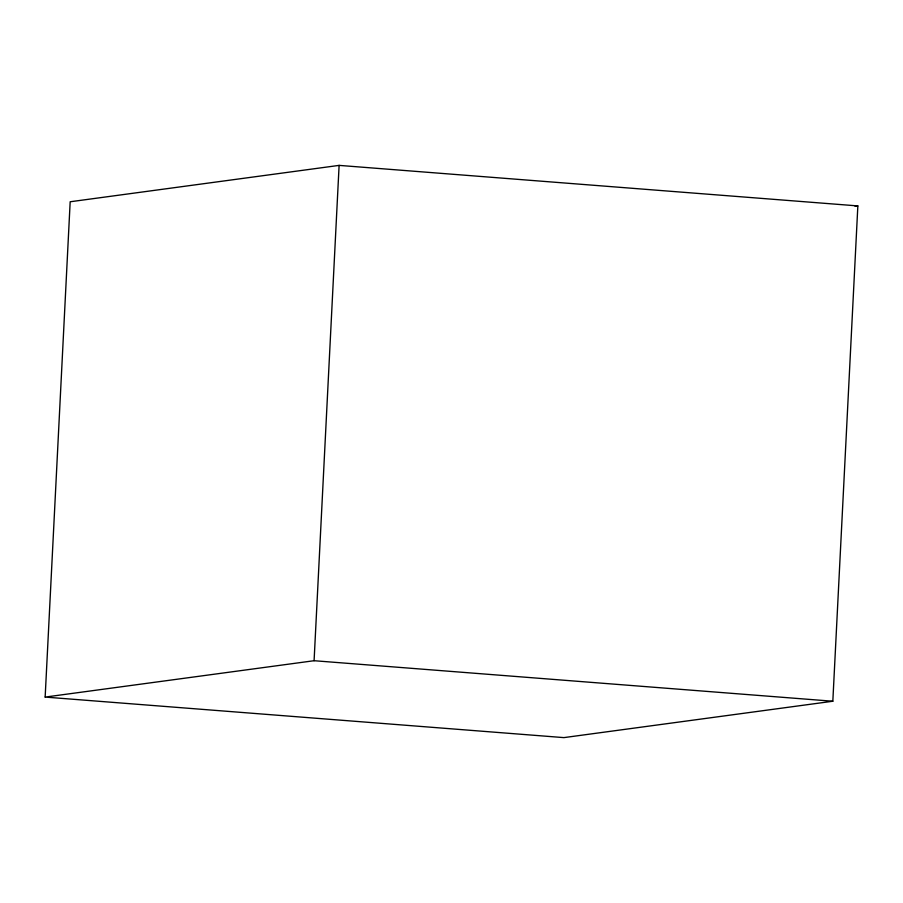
<?xml version="1.0" encoding="UTF-8"?>
<svg xmlns="http://www.w3.org/2000/svg" width="903" height="903" viewBox="0 0 903 903"><rect width="100%" height="100%" fill="white"/><g stroke="black" fill="none" stroke-linecap="round" stroke-linejoin="round"><path stroke-width="1.35" d="M45.15 697.082L70.174 201.764L339.11 165.384L857.85 205.918L832.826 701.236L563.89 737.616L45.15 697.082L314.086 660.714L832.826 701.236M314.086 660.714L339.11 165.384M855.062 206.29L857.85 205.918"/></g></svg>
